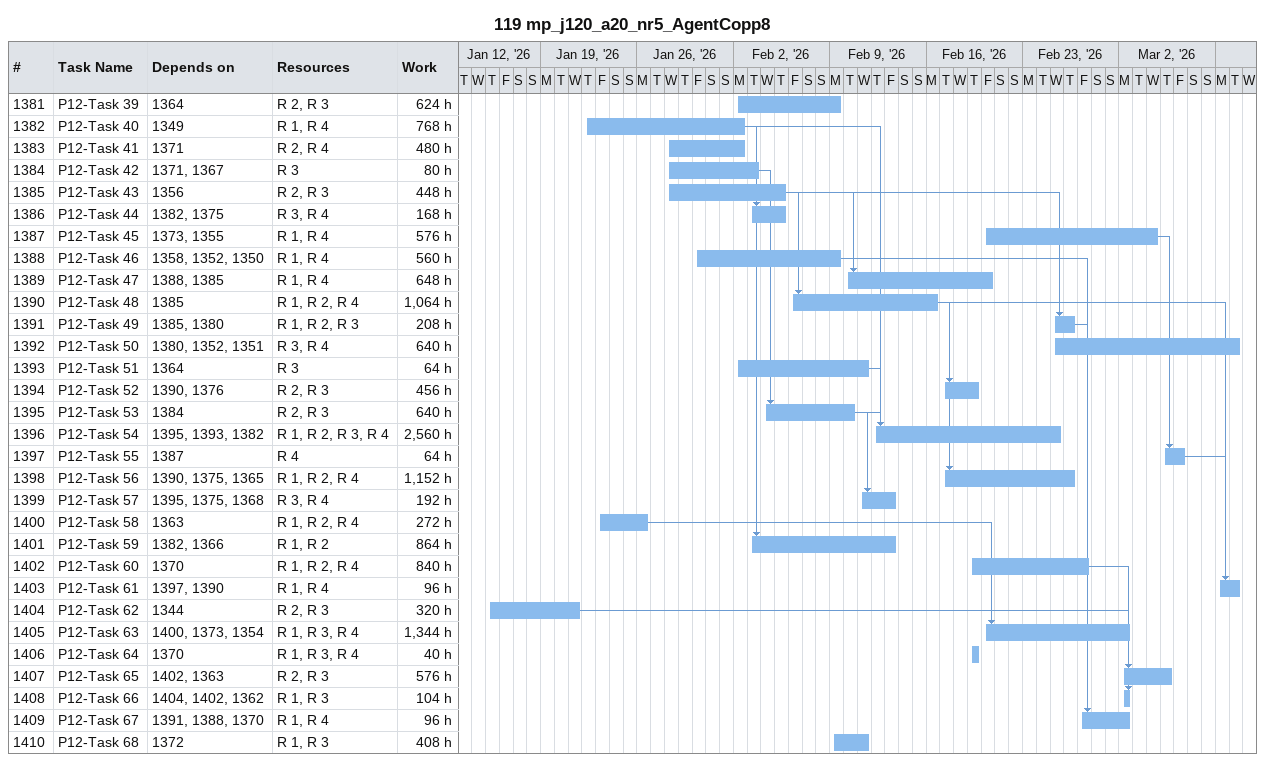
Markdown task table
119 mp_j120_a20_nr5_AgentCopp8

| ID | Task | Start | Finish | Predecessors | Resources | Work (h) |
|---|---|---|---|---|---|---|
| 1381 | P12-Task 39 | 2026-02-02 | 2026-02-09 | 1364 | R 2, R 3 | 624 |
| 1382 | P12-Task 40 | 2026-01-22 | 2026-02-02 | 1349 | R 1, R 4 | 768 |
| 1383 | P12-Task 41 | 2026-01-28 | 2026-02-02 | 1371 | R 2, R 4 | 480 |
| 1384 | P12-Task 42 | 2026-01-28 | 2026-02-03 | 1371, 1367 | R 3 | 80 |
| 1385 | P12-Task 43 | 2026-01-28 | 2026-02-05 | 1356 | R 2, R 3 | 448 |
| 1386 | P12-Task 44 | 2026-02-03 | 2026-02-05 | 1382, 1375 | R 3, R 4 | 168 |
| 1387 | P12-Task 45 | 2026-02-20 | 2026-03-04 | 1373, 1355 | R 1, R 4 | 576 |
| 1388 | P12-Task 46 | 2026-01-30 | 2026-02-09 | 1358, 1352, 1350 | R 1, R 4 | 560 |
| 1389 | P12-Task 47 | 2026-02-10 | 2026-02-20 | 1388, 1385 | R 1, R 4 | 648 |
| 1390 | P12-Task 48 | 2026-02-06 | 2026-02-16 | 1385 | R 1, R 2, R 4 | 1064 |
| 1391 | P12-Task 49 | 2026-02-25 | 2026-02-26 | 1385, 1380 | R 1, R 2, R 3 | 208 |
| 1392 | P12-Task 50 | 2026-02-25 | 2026-03-10 | 1380, 1352, 1351 | R 3, R 4 | 640 |
| 1393 | P12-Task 51 | 2026-02-02 | 2026-02-11 | 1364 | R 3 | 64 |
| 1394 | P12-Task 52 | 2026-02-17 | 2026-02-19 | 1390, 1376 | R 2, R 3 | 456 |
| 1395 | P12-Task 53 | 2026-02-04 | 2026-02-10 | 1384 | R 2, R 3 | 640 |
| 1396 | P12-Task 54 | 2026-02-12 | 2026-02-25 | 1395, 1393, 1382 | R 1, R 2, R 3, R 4 | 2560 |
| 1397 | P12-Task 55 | 2026-03-05 | 2026-03-06 | 1387 | R 4 | 64 |
| 1398 | P12-Task 56 | 2026-02-17 | 2026-02-26 | 1390, 1375, 1365 | R 1, R 2, R 4 | 1152 |
| 1399 | P12-Task 57 | 2026-02-11 | 2026-02-13 | 1395, 1375, 1368 | R 3, R 4 | 192 |
| 1400 | P12-Task 58 | 2026-01-23 | 2026-01-26 | 1363 | R 1, R 2, R 4 | 272 |
| 1401 | P12-Task 59 | 2026-02-03 | 2026-02-13 | 1382, 1366 | R 1, R 2 | 864 |
| 1402 | P12-Task 60 | 2026-02-19 | 2026-02-27 | 1370 | R 1, R 2, R 4 | 840 |
| 1403 | P12-Task 61 | 2026-03-09 | 2026-03-10 | 1397, 1390 | R 1, R 4 | 96 |
| 1404 | P12-Task 62 | 2026-01-15 | 2026-01-21 | 1344 | R 2, R 3 | 320 |
| 1405 | P12-Task 63 | 2026-02-20 | 2026-03-02 | 1400, 1373, 1354 | R 1, R 3, R 4 | 1344 |
| 1406 | P12-Task 64 | 2026-02-19 | 2026-02-19 | 1370 | R 1, R 3, R 4 | 40 |
| 1407 | P12-Task 65 | 2026-03-02 | 2026-03-05 | 1402, 1363 | R 2, R 3 | 576 |
| 1408 | P12-Task 66 | 2026-03-02 | 2026-03-02 | 1404, 1402, 1362 | R 1, R 3 | 104 |
| 1409 | P12-Task 67 | 2026-02-27 | 2026-03-02 | 1391, 1388, 1370 | R 1, R 4 | 96 |
| 1410 | P12-Task 68 | 2026-02-09 | 2026-02-11 | 1372 | R 1, R 3 | 408 |
